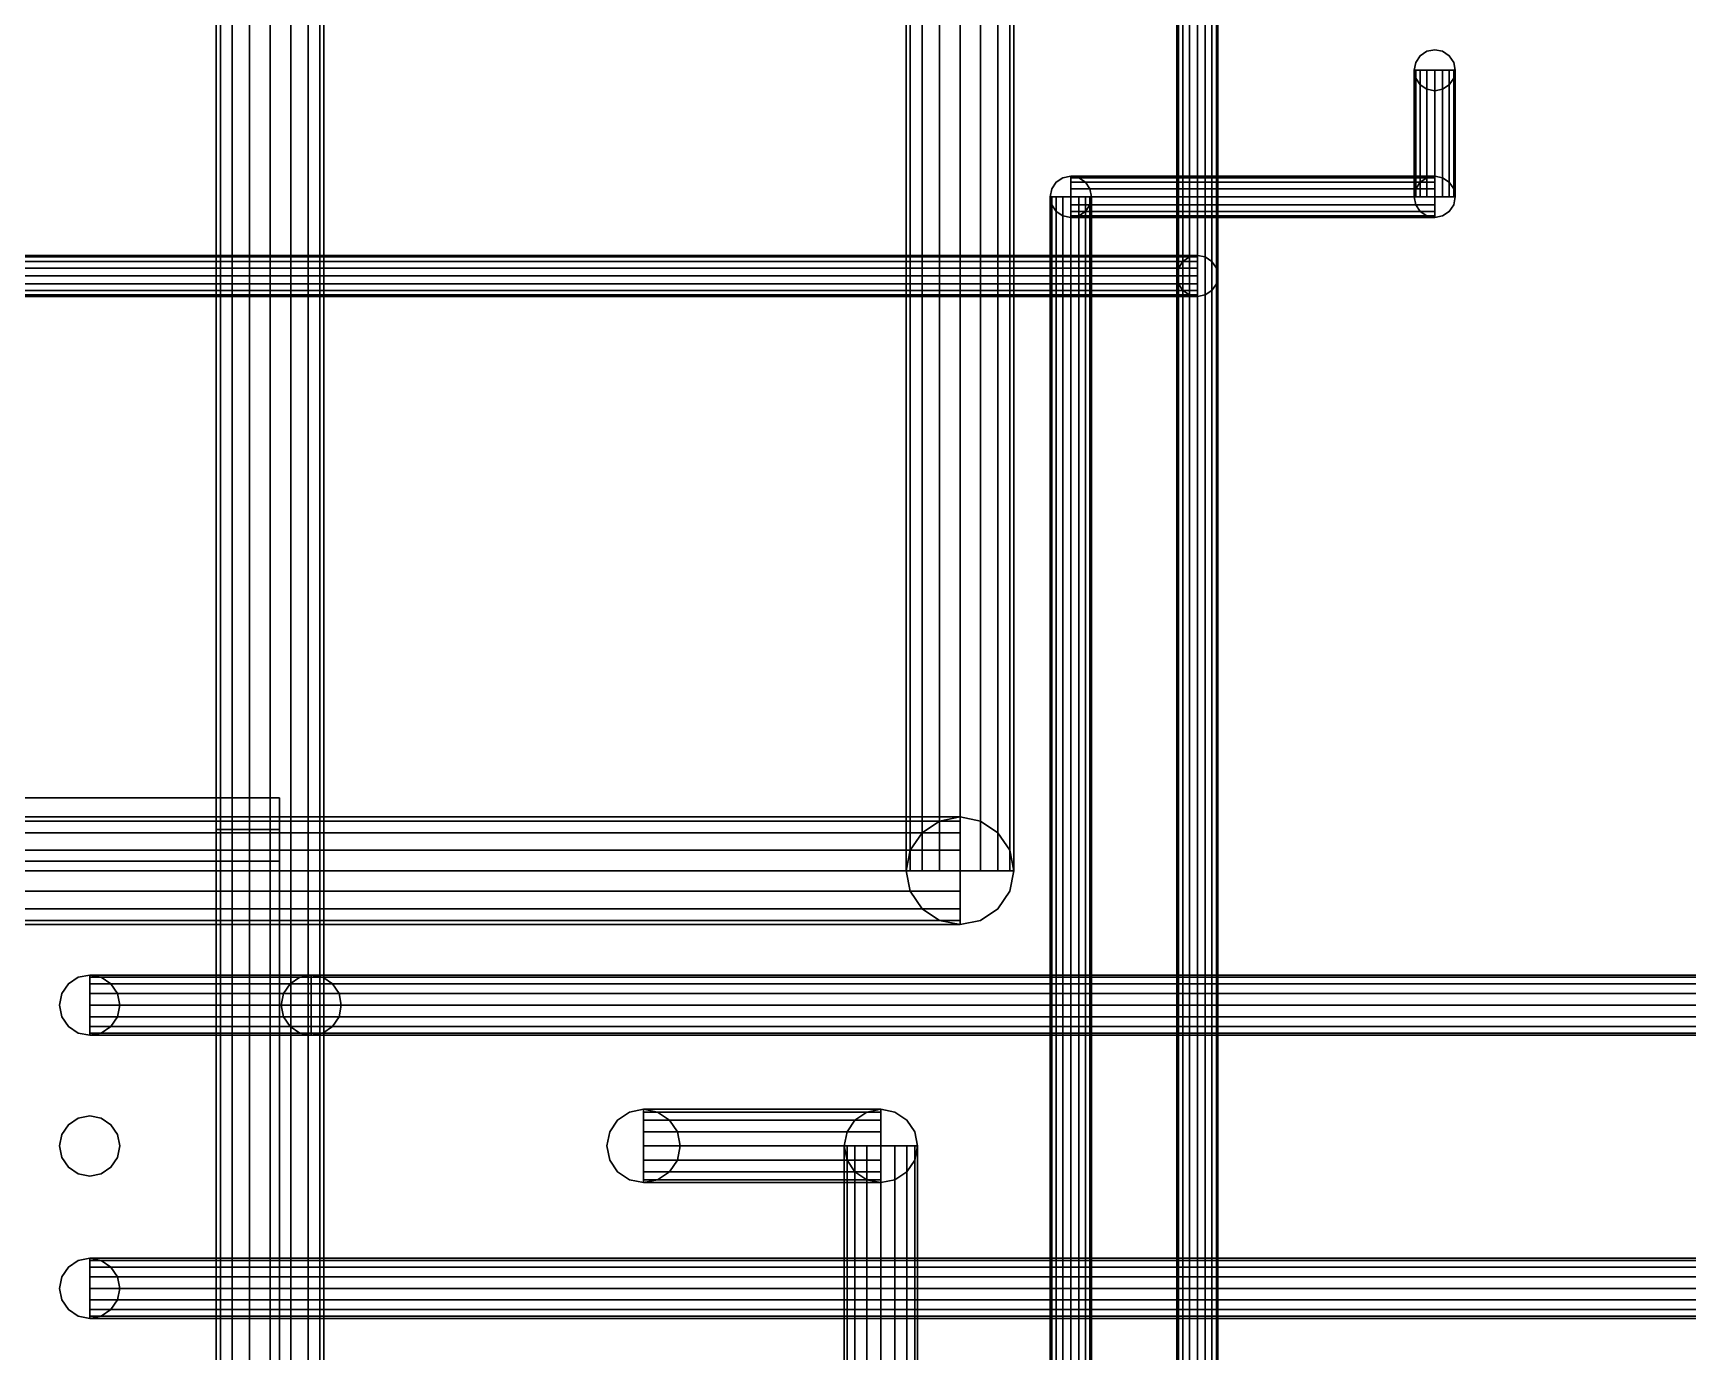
# Model space of a CAD drawing. Header units: millimetres. Extents: x 8500 to 19000, y -3980 to 3980.
# Drawn here: x 12264 to 13310, y 2120 to 2954 of the extents above; entities that cross this region are included whole.
import ezdxf

# ---------------------------------------------------------------- set-up
doc = ezdxf.new("R2010")
doc.units = ezdxf.units.MM
doc.layers.add('EQUIPMENT', color=7, linetype='Continuous')
doc.layers.add('FUEL', color=7, linetype='Continuous')

msp = doc.modelspace()

# ---------------------------------------------------------------- linework, layer by layer
at = {"layer": 'EQUIPMENT'}
for points in [[(8500, -3980, 880), (19000, -3980, 880), (19000, 3980, 880), (8500, 3980, 880)], [(8500, -3980, 900), (8500, 3980, 900), (19000, 3980, 900), (19000, -3980, 900)], [(9280, 2430, 900), (12420, 2430, 900), (12420, 2470, 900), (9280, 2470, 900)], [(9280, 2430, 1850), (9280, 2470, 1850), (12420, 2470, 1850), (12420, 2430, 1850)], [(9280, 2470, 900), (12420, 2470, 900), (12420, 2470, 1850), (9280, 2470, 1850)], [(12420, 2430, 900), (12420, 2430, 1850), (12420, 2470, 1850), (12420, 2470, 900)], [(12380, 650, 900), (12420, 650, 900), (12420, 2450, 900), (12380, 2450, 900)], [(12380, 650, 1850), (12380, 2450, 1850), (12420, 2450, 1850), (12420, 650, 1850)], [(12380, 2450, 900), (12420, 2450, 900), (12420, 2450, 1850), (12380, 2450, 1850)], [(12380, 650, 900), (12380, 2450, 900), (12380, 2450, 1850), (12380, 650, 1850)], [(12420, 650, 900), (12420, 650, 1850), (12420, 2450, 1850), (12420, 2450, 900)], [(9280, 2430, 900), (9280, 2430, 1850), (12420, 2430, 1850), (12420, 2430, 900)]]:
    msp.add_3dface(points, dxfattribs=at)
at = {"layer": 'FUEL'}
for points in [[(12382.6, 3840, 2713), (12380, 3840, 2700), (12380, -2250, 2700), (12382.6, -2250, 2713)], [(12380, 3840, 2700), (12382.6, 3840, 2687), (12382.6, -2250, 2687), (12380, -2250, 2700)], [(12390, 3840, 2724), (12382.6, 3840, 2713), (12382.6, -2250, 2713), (12390, -2250, 2724)], [(12382.6, 3840, 2687), (12390, 3840, 2676), (12390, -2250, 2676), (12382.6, -2250, 2687)], [(12401, 3840, 2731.4), (12390, 3840, 2724), (12390, -2250, 2724), (12401, -2250, 2731.4)], [(12390, 3840, 2676), (12401, 3840, 2668.6), (12401, -2250, 2668.6), (12390, -2250, 2676)], [(12414, 3840, 2734), (12401, 3840, 2731.4), (12401, -2250, 2731.4), (12414, -2250, 2734)], [(12401, 3840, 2668.6), (12414, 3840, 2666), (12414, -2250, 2666), (12401, -2250, 2668.6)], [(12427, 3840, 2731.4), (12414, 3840, 2734), (12414, -2250, 2734), (12427, -2250, 2731.4)], [(12414, 3840, 2666), (12427, 3840, 2668.6), (12427, -2250, 2668.6), (12414, -2250, 2666)], [(12438, 3840, 2724), (12427, 3840, 2731.4), (12427, -2250, 2731.4), (12438, -2250, 2724)], [(12427, 3840, 2668.6), (12438, 3840, 2676), (12438, -2250, 2676), (12427, -2250, 2668.6)], [(12445.4, 3840, 2713), (12438, 3840, 2724), (12438, -2250, 2724), (12445.4, -2250, 2713)], [(12438, 3840, 2676), (12445.4, 3840, 2687), (12445.4, -2250, 2687), (12438, -2250, 2676)], [(12448, 3840, 2700), (12445.4, 3840, 2713), (12445.4, -2250, 2713), (12448, -2250, 2700)], [(12445.4, 3840, 2687), (12448, 3840, 2700), (12448, -2250, 2700), (12445.4, -2250, 2687)], [(12818.6, 3660, 2713), (12816, 3660, 2700), (12816, 2424, 2700), (12818.6, 2424, 2713)], [(12816, 3660, 2700), (12818.6, 3660, 2687), (12818.6, 2424, 2687), (12816, 2424, 2700)], [(12826, 3660, 2724), (12818.6, 3660, 2713), (12818.6, 2424, 2713), (12826, 2424, 2724)], [(12818.6, 3660, 2687), (12826, 3660, 2676), (12826, 2424, 2676), (12818.6, 2424, 2687)], [(12837, 3660, 2731.4), (12826, 3660, 2724), (12826, 2424, 2724), (12837, 2424, 2731.4)], [(12826, 3660, 2676), (12837, 3660, 2668.6), (12837, 2424, 2668.6), (12826, 2424, 2676)], [(12850, 3660, 2734), (12837, 3660, 2731.4), (12837, 2424, 2731.4), (12850, 2424, 2734)], [(12837, 3660, 2668.6), (12850, 3660, 2666), (12850, 2424, 2666), (12837, 2424, 2668.6)], [(12863, 3660, 2731.4), (12850, 3660, 2734), (12850, 2424, 2734), (12863, 2424, 2731.4)], [(12850, 3660, 2666), (12863, 3660, 2668.6), (12863, 2424, 2668.6), (12850, 2424, 2666)], [(12874, 3660, 2724), (12863, 3660, 2731.4), (12863, 2424, 2731.4), (12874, 2424, 2724)], [(12863, 3660, 2668.6), (12874, 3660, 2676), (12874, 2424, 2676), (12863, 2424, 2668.6)], [(12881.4, 3660, 2713), (12874, 3660, 2724), (12874, 2424, 2724), (12881.4, 2424, 2713)], [(12874, 3660, 2676), (12881.4, 3660, 2687), (12881.4, 2424, 2687), (12874, 2424, 2676)], [(12884, 3660, 2700), (12881.4, 3660, 2713), (12881.4, 2424, 2713), (12884, 2424, 2700)], [(12881.4, 3660, 2687), (12884, 3660, 2700), (12884, 2424, 2700), (12881.4, 2424, 2687)], [(12988, -655, 2705), (12987, -655, 2700), (12987, 3050, 2700), (12988, 3050, 2705)], [(12987, -655, 2700), (12988, -655, 2695), (12988, 3050, 2695), (12987, 3050, 2700)], [(12990.8, -655, 2709.2), (12988, -655, 2705), (12988, 3050, 2705), (12990.8, 3050, 2709.2)], [(12988, -655, 2695), (12990.8, -655, 2690.8), (12990.8, 3050, 2690.8), (12988, 3050, 2695)], [(12995, -655, 2712), (12990.8, -655, 2709.2), (12990.8, 3050, 2709.2), (12995, 3050, 2712)], [(12990.8, -655, 2690.8), (12995, -655, 2688), (12995, 3050, 2688), (12990.8, 3050, 2690.8)], [(13000, -655, 2713), (12995, -655, 2712), (12995, 3050, 2712), (13000, 3050, 2713)], [(12995, -655, 2688), (13000, -655, 2687), (13000, 3050, 2687), (12995, 3050, 2688)], [(13005, -655, 2712), (13000, -655, 2713), (13000, 3050, 2713), (13005, 3050, 2712)], [(13000, -655, 2687), (13005, -655, 2688), (13005, 3050, 2688), (13000, 3050, 2687)], [(13009.2, -655, 2709.2), (13005, -655, 2712), (13005, 3050, 2712), (13009.2, 3050, 2709.2)], [(13005, -655, 2688), (13009.2, -655, 2690.8), (13009.2, 3050, 2690.8), (13005, 3050, 2688)], [(13012, -655, 2705), (13009.2, -655, 2709.2), (13009.2, 3050, 2709.2), (13012, 3050, 2705)], [(13009.2, -655, 2690.8), (13012, -655, 2695), (13012, 3050, 2695), (13009.2, 3050, 2690.8)], [(13013, -655, 2700), (13012, -655, 2705), (13012, 3050, 2705), (13013, 3050, 2700)], [(13012, -655, 2695), (13013, -655, 2700), (13013, 3050, 2700), (13012, 3050, 2695)], [(13140.8, 2939.2, 2400), (13138, 2935, 2400), (13138, 2935, 2520), (13140.8, 2939.2, 2520)], [(13145, 2942, 2400), (13140.8, 2939.2, 2400), (13140.8, 2939.2, 2520), (13145, 2942, 2520)], [(13150, 2943, 2400), (13145, 2942, 2400), (13145, 2942, 2520), (13150, 2943, 2520)], [(13155, 2942, 2400), (13150, 2943, 2400), (13150, 2943, 2520), (13155, 2942, 2520)], [(13159.2, 2939.2, 2400), (13155, 2942, 2400), (13155, 2942, 2520), (13159.2, 2939.2, 2520)], [(13162, 2935, 2400), (13159.2, 2939.2, 2400), (13159.2, 2939.2, 2520), (13162, 2935, 2520)], [(13138, 2935, 2400), (13137, 2930, 2400), (13137, 2930, 2520), (13138, 2935, 2520)], [(13137, 2930, 2400), (13138, 2925, 2400), (13138, 2925, 2520), (13137, 2930, 2520)], [(13138, 2930, 2525), (13137, 2930, 2520), (13137, 2850, 2520), (13138, 2850, 2525)], [(13137, 2930, 2520), (13138, 2930, 2515), (13138, 2850, 2515), (13137, 2850, 2520)], [(13140.8, 2930, 2529.2), (13138, 2930, 2525), (13138, 2850, 2525), (13140.8, 2850, 2529.2)], [(13138, 2930, 2515), (13140.8, 2930, 2510.8), (13140.8, 2850, 2510.8), (13138, 2850, 2515)], [(13145, 2930, 2532), (13140.8, 2930, 2529.2), (13140.8, 2850, 2529.2), (13145, 2850, 2532)], [(13140.8, 2930, 2510.8), (13145, 2930, 2508), (13145, 2850, 2508), (13140.8, 2850, 2510.8)], [(13150, 2930, 2533), (13145, 2930, 2532), (13145, 2850, 2532), (13150, 2850, 2533)], [(13145, 2930, 2508), (13150, 2930, 2507), (13150, 2850, 2507), (13145, 2850, 2508)], [(13155, 2930, 2532), (13150, 2930, 2533), (13150, 2850, 2533), (13155, 2850, 2532)], [(13150, 2930, 2507), (13155, 2930, 2508), (13155, 2850, 2508), (13150, 2850, 2507)], [(13159.2, 2930, 2529.2), (13155, 2930, 2532), (13155, 2850, 2532), (13159.2, 2850, 2529.2)], [(13155, 2930, 2508), (13159.2, 2930, 2510.8), (13159.2, 2850, 2510.8), (13155, 2850, 2508)], [(13162, 2930, 2525), (13159.2, 2930, 2529.2), (13159.2, 2850, 2529.2), (13162, 2850, 2525)], [(13159.2, 2930, 2510.8), (13162, 2930, 2515), (13162, 2850, 2515), (13159.2, 2850, 2510.8)], [(13163, 2930, 2400), (13162, 2935, 2400), (13162, 2935, 2520), (13163, 2930, 2520)], [(13162, 2925, 2400), (13163, 2930, 2400), (13163, 2930, 2520), (13162, 2925, 2520)], [(13163, 2930, 2520), (13162, 2930, 2525), (13162, 2850, 2525), (13163, 2850, 2520)], [(13162, 2930, 2515), (13163, 2930, 2520), (13163, 2850, 2520), (13162, 2850, 2515)], [(13138, 2925, 2400), (13140.8, 2920.8, 2400), (13140.8, 2920.8, 2520), (13138, 2925, 2520)], [(13140.8, 2920.8, 2400), (13145, 2918, 2400), (13145, 2918, 2520), (13140.8, 2920.8, 2520)], [(13145, 2918, 2400), (13150, 2917, 2400), (13150, 2917, 2520), (13145, 2918, 2520)], [(13150, 2917, 2400), (13155, 2918, 2400), (13155, 2918, 2520), (13150, 2917, 2520)], [(13155, 2918, 2400), (13159.2, 2920.8, 2400), (13159.2, 2920.8, 2520), (13155, 2918, 2520)], [(13159.2, 2920.8, 2400), (13162, 2925, 2400), (13162, 2925, 2520), (13159.2, 2920.8, 2520)], [(12910.8, 2859.2, 2300), (12908, 2855, 2300), (12908, 2855, 2675), (12910.8, 2859.2, 2675)], [(12915, 2862, 2300), (12910.8, 2859.2, 2300), (12910.8, 2859.2, 2675), (12915, 2862, 2675)], [(12920, 2863, 2300), (12915, 2862, 2300), (12915, 2862, 2675), (12920, 2863, 2675)], [(13150, 2863, 2300), (13150, 2862, 2305), (12920, 2862, 2305), (12920, 2863, 2300)], [(13150, 2862, 2295), (13150, 2863, 2300), (12920, 2863, 2300), (12920, 2862, 2295)], [(12925, 2862, 2300), (12920, 2863, 2300), (12920, 2863, 2675), (12925, 2862, 2675)], [(13150, 2862, 2305), (13150, 2859.2, 2309.2), (12920, 2859.2, 2309.2), (12920, 2862, 2305)], [(13150, 2859.2, 2290.8), (13150, 2862, 2295), (12920, 2862, 2295), (12920, 2859.2, 2290.8)], [(13150, 2859.2, 2309.2), (13150, 2855, 2312), (12920, 2855, 2312), (12920, 2859.2, 2309.2)], [(13150, 2855, 2288), (13150, 2859.2, 2290.8), (12920, 2859.2, 2290.8), (12920, 2855, 2288)], [(12929.2, 2859.2, 2300), (12925, 2862, 2300), (12925, 2862, 2675), (12929.2, 2859.2, 2675)], [(12932, 2855, 2300), (12929.2, 2859.2, 2300), (12929.2, 2859.2, 2675), (12932, 2855, 2675)], [(13140.8, 2859.2, 2520), (13138, 2855, 2520), (13138, 2855, 2300), (13140.8, 2859.2, 2300)], [(13145, 2862, 2520), (13140.8, 2859.2, 2520), (13140.8, 2859.2, 2300), (13145, 2862, 2300)], [(13150, 2863, 2520), (13145, 2862, 2520), (13145, 2862, 2300), (13150, 2863, 2300)], [(13155, 2862, 2520), (13150, 2863, 2520), (13150, 2863, 2300), (13155, 2862, 2300)], [(13159.2, 2859.2, 2520), (13155, 2862, 2520), (13155, 2862, 2300), (13159.2, 2859.2, 2300)], [(13162, 2855, 2520), (13159.2, 2859.2, 2520), (13159.2, 2859.2, 2300), (13162, 2855, 2300)], [(12908, 2855, 2300), (12907, 2850, 2300), (12907, 2850, 2675), (12908, 2855, 2675)], [(12907, 2850, 2300), (12908, 2845, 2300), (12908, 2845, 2675), (12907, 2850, 2675)], [(12908, 2850, 2680), (12907, 2850, 2675), (12907, -3170, 2675), (12908, -3170, 2680)], [(12907, 2850, 2675), (12908, 2850, 2670), (12908, -3170, 2670), (12907, -3170, 2675)], [(12910.8, 2850, 2684.2), (12908, 2850, 2680), (12908, -3170, 2680), (12910.8, -3170, 2684.2)], [(12908, 2850, 2670), (12910.8, 2850, 2665.8), (12910.8, -3170, 2665.8), (12908, -3170, 2670)], [(12908, 2845, 2300), (12910.8, 2840.8, 2300), (12910.8, 2840.8, 2675), (12908, 2845, 2675)], [(12915, 2850, 2687), (12910.8, 2850, 2684.2), (12910.8, -3170, 2684.2), (12915, -3170, 2687)], [(12910.8, 2850, 2665.8), (12915, 2850, 2663), (12915, -3170, 2663), (12910.8, -3170, 2665.8)], [(12920, 2850, 2688), (12915, 2850, 2687), (12915, -3170, 2687), (12920, -3170, 2688)], [(12915, 2850, 2663), (12920, 2850, 2662), (12920, -3170, 2662), (12915, -3170, 2663)], [(13150, 2855, 2312), (13150, 2850, 2313), (12920, 2850, 2313), (12920, 2855, 2312)], [(13150, 2850, 2287), (13150, 2855, 2288), (12920, 2855, 2288), (12920, 2850, 2287)], [(13150, 2850, 2313), (13150, 2845, 2312), (12920, 2845, 2312), (12920, 2850, 2313)], [(13150, 2845, 2288), (13150, 2850, 2287), (12920, 2850, 2287), (12920, 2845, 2288)], [(12925, 2850, 2687), (12920, 2850, 2688), (12920, -3170, 2688), (12925, -3170, 2687)], [(12920, 2850, 2662), (12925, 2850, 2663), (12925, -3170, 2663), (12920, -3170, 2662)], [(13150, 2845, 2312), (13150, 2840.8, 2309.2), (12920, 2840.8, 2309.2), (12920, 2845, 2312)], [(13150, 2840.8, 2290.8), (13150, 2845, 2288), (12920, 2845, 2288), (12920, 2840.8, 2290.8)], [(12929.2, 2850, 2684.2), (12925, 2850, 2687), (12925, -3170, 2687), (12929.2, -3170, 2684.2)], [(12925, 2850, 2663), (12929.2, 2850, 2665.8), (12929.2, -3170, 2665.8), (12925, -3170, 2663)], [(12932, 2850, 2680), (12929.2, 2850, 2684.2), (12929.2, -3170, 2684.2), (12932, -3170, 2680)], [(12929.2, 2850, 2665.8), (12932, 2850, 2670), (12932, -3170, 2670), (12929.2, -3170, 2665.8)], [(12929.2, 2840.8, 2300), (12932, 2845, 2300), (12932, 2845, 2675), (12929.2, 2840.8, 2675)], [(12933, 2850, 2300), (12932, 2855, 2300), (12932, 2855, 2675), (12933, 2850, 2675)], [(12932, 2845, 2300), (12933, 2850, 2300), (12933, 2850, 2675), (12932, 2845, 2675)], [(12933, 2850, 2675), (12932, 2850, 2680), (12932, -3170, 2680), (12933, -3170, 2675)], [(12932, 2850, 2670), (12933, 2850, 2675), (12933, -3170, 2675), (12932, -3170, 2670)], [(13138, 2855, 2520), (13137, 2850, 2520), (13137, 2850, 2300), (13138, 2855, 2300)], [(13137, 2850, 2520), (13138, 2845, 2520), (13138, 2845, 2300), (13137, 2850, 2300)], [(13138, 2845, 2520), (13140.8, 2840.8, 2520), (13140.8, 2840.8, 2300), (13138, 2845, 2300)], [(13159.2, 2840.8, 2520), (13162, 2845, 2520), (13162, 2845, 2300), (13159.2, 2840.8, 2300)], [(13163, 2850, 2520), (13162, 2855, 2520), (13162, 2855, 2300), (13163, 2850, 2300)], [(13162, 2845, 2520), (13163, 2850, 2520), (13163, 2850, 2300), (13162, 2845, 2300)], [(12910.8, 2840.8, 2300), (12915, 2838, 2300), (12915, 2838, 2675), (12910.8, 2840.8, 2675)], [(12915, 2838, 2300), (12920, 2837, 2300), (12920, 2837, 2675), (12915, 2838, 2675)], [(13150, 2840.8, 2309.2), (13150, 2838, 2305), (12920, 2838, 2305), (12920, 2840.8, 2309.2)], [(13150, 2838, 2295), (13150, 2840.8, 2290.8), (12920, 2840.8, 2290.8), (12920, 2838, 2295)], [(13150, 2838, 2305), (13150, 2837, 2300), (12920, 2837, 2300), (12920, 2838, 2305)], [(13150, 2837, 2300), (13150, 2838, 2295), (12920, 2838, 2295), (12920, 2837, 2300)], [(12920, 2837, 2300), (12925, 2838, 2300), (12925, 2838, 2675), (12920, 2837, 2675)], [(12925, 2838, 2300), (12929.2, 2840.8, 2300), (12929.2, 2840.8, 2675), (12925, 2838, 2675)], [(13140.8, 2840.8, 2520), (13145, 2838, 2520), (13145, 2838, 2300), (13140.8, 2840.8, 2300)], [(13145, 2838, 2520), (13150, 2837, 2520), (13150, 2837, 2300), (13145, 2838, 2300)], [(13150, 2837, 2520), (13155, 2838, 2520), (13155, 2838, 2300), (13150, 2837, 2300)], [(13155, 2838, 2520), (13159.2, 2840.8, 2520), (13159.2, 2840.8, 2300), (13155, 2838, 2300)], [(11960, 2813, 2520), (11960, 2812, 2525), (13000, 2812, 2525), (13000, 2813, 2520)], [(11960, 2812, 2515), (11960, 2813, 2520), (13000, 2813, 2520), (13000, 2812, 2515)], [(11960, 2812, 2525), (11960, 2809.2, 2529.2), (13000, 2809.2, 2529.2), (13000, 2812, 2525)], [(11960, 2809.2, 2510.8), (11960, 2812, 2515), (13000, 2812, 2515), (13000, 2809.2, 2510.8)], [(11960, 2809.2, 2529.2), (11960, 2805, 2532), (13000, 2805, 2532), (13000, 2809.2, 2529.2)], [(11960, 2805, 2508), (11960, 2809.2, 2510.8), (13000, 2809.2, 2510.8), (13000, 2805, 2508)], [(11960, 2805, 2532), (11960, 2800, 2533), (13000, 2800, 2533), (13000, 2805, 2532)], [(11960, 2800, 2507), (11960, 2805, 2508), (13000, 2805, 2508), (13000, 2800, 2507)], [(12988, 2805, 2520), (12987, 2800, 2520), (12987, 2800, 2400), (12988, 2805, 2400)], [(12990.8, 2809.2, 2520), (12988, 2805, 2520), (12988, 2805, 2400), (12990.8, 2809.2, 2400)], [(12995, 2812, 2520), (12990.8, 2809.2, 2520), (12990.8, 2809.2, 2400), (12995, 2812, 2400)], [(13000, 2813, 2520), (12995, 2812, 2520), (12995, 2812, 2400), (13000, 2813, 2400)], [(13005, 2812, 2520), (13000, 2813, 2520), (13000, 2813, 2400), (13005, 2812, 2400)], [(13009.2, 2809.2, 2520), (13005, 2812, 2520), (13005, 2812, 2400), (13009.2, 2809.2, 2400)], [(13012, 2805, 2520), (13009.2, 2809.2, 2520), (13009.2, 2809.2, 2400), (13012, 2805, 2400)], [(13013, 2800, 2520), (13012, 2805, 2520), (13012, 2805, 2400), (13013, 2800, 2400)], [(11960, 2800, 2533), (11960, 2795, 2532), (13000, 2795, 2532), (13000, 2800, 2533)], [(11960, 2795, 2508), (11960, 2800, 2507), (13000, 2800, 2507), (13000, 2795, 2508)], [(11960, 2795, 2532), (11960, 2790.8, 2529.2), (13000, 2790.8, 2529.2), (13000, 2795, 2532)], [(11960, 2790.8, 2510.8), (11960, 2795, 2508), (13000, 2795, 2508), (13000, 2790.8, 2510.8)], [(12987, 2800, 2520), (12988, 2795, 2520), (12988, 2795, 2400), (12987, 2800, 2400)], [(12988, 2795, 2520), (12990.8, 2790.8, 2520), (12990.8, 2790.8, 2400), (12988, 2795, 2400)], [(13009.2, 2790.8, 2520), (13012, 2795, 2520), (13012, 2795, 2400), (13009.2, 2790.8, 2400)], [(13012, 2795, 2520), (13013, 2800, 2520), (13013, 2800, 2400), (13012, 2795, 2400)], [(11960, 2790.8, 2529.2), (11960, 2788, 2525), (13000, 2788, 2525), (13000, 2790.8, 2529.2)], [(11960, 2788, 2515), (11960, 2790.8, 2510.8), (13000, 2790.8, 2510.8), (13000, 2788, 2515)], [(11960, 2788, 2525), (11960, 2787, 2520), (13000, 2787, 2520), (13000, 2788, 2525)], [(11960, 2787, 2520), (11960, 2788, 2515), (13000, 2788, 2515), (13000, 2787, 2520)], [(12990.8, 2790.8, 2520), (12995, 2788, 2520), (12995, 2788, 2400), (12990.8, 2790.8, 2400)], [(12995, 2788, 2520), (13000, 2787, 2520), (13000, 2787, 2400), (12995, 2788, 2400)], [(13000, 2787, 2520), (13005, 2788, 2520), (13005, 2788, 2400), (13000, 2787, 2400)], [(13005, 2788, 2520), (13009.2, 2790.8, 2520), (13009.2, 2790.8, 2400), (13005, 2788, 2400)], [(12850, 2458, 1886), (12850, 2455.4, 1899), (12000, 2455.4, 1899), (12000, 2458, 1886)], [(12850, 2455.4, 1873), (12850, 2458, 1886), (12000, 2458, 1886), (12000, 2455.4, 1873)], [(12850, 2458, 2700), (12837, 2455.4, 2700), (12837, 2455.4, 1886), (12850, 2458, 1886)], [(12863, 2455.4, 2700), (12850, 2458, 2700), (12850, 2458, 1886), (12863, 2455.4, 1886)], [(12850, 2455.4, 1899), (12850, 2448, 1910), (12000, 2448, 1910), (12000, 2455.4, 1899)], [(12850, 2448, 1862), (12850, 2455.4, 1873), (12000, 2455.4, 1873), (12000, 2448, 1862)], [(12850, 2448, 1910), (12850, 2437, 1917.4), (12000, 2437, 1917.4), (12000, 2448, 1910)], [(12850, 2437, 1854.6), (12850, 2448, 1862), (12000, 2448, 1862), (12000, 2437, 1854.6)], [(12826, 2448, 2700), (12818.6, 2437, 2700), (12818.6, 2437, 1886), (12826, 2448, 1886)], [(12837, 2455.4, 2700), (12826, 2448, 2700), (12826, 2448, 1886), (12837, 2455.4, 1886)], [(12874, 2448, 2700), (12863, 2455.4, 2700), (12863, 2455.4, 1886), (12874, 2448, 1886)], [(12881.4, 2437, 2700), (12874, 2448, 2700), (12874, 2448, 1886), (12881.4, 2437, 1886)], [(12850, 2437, 1917.4), (12850, 2424, 1920), (12000, 2424, 1920), (12000, 2437, 1917.4)], [(12850, 2424, 1852), (12850, 2437, 1854.6), (12000, 2437, 1854.6), (12000, 2424, 1852)], [(12818.6, 2437, 2700), (12816, 2424, 2700), (12816, 2424, 1886), (12818.6, 2437, 1886)], [(12884, 2424, 2700), (12881.4, 2437, 2700), (12881.4, 2437, 1886), (12884, 2424, 1886)], [(12850, 2424, 1920), (12850, 2411, 1917.4), (12000, 2411, 1917.4), (12000, 2424, 1920)], [(12850, 2411, 1854.6), (12850, 2424, 1852), (12000, 2424, 1852), (12000, 2411, 1854.6)], [(12816, 2424, 2700), (12818.6, 2411, 2700), (12818.6, 2411, 1886), (12816, 2424, 1886)], [(12881.4, 2411, 2700), (12884, 2424, 2700), (12884, 2424, 1886), (12881.4, 2411, 1886)], [(12850, 2411, 1917.4), (12850, 2400, 1910), (12000, 2400, 1910), (12000, 2411, 1917.4)], [(12850, 2400, 1862), (12850, 2411, 1854.6), (12000, 2411, 1854.6), (12000, 2400, 1862)], [(12818.6, 2411, 2700), (12826, 2400, 2700), (12826, 2400, 1886), (12818.6, 2411, 1886)], [(12874, 2400, 2700), (12881.4, 2411, 2700), (12881.4, 2411, 1886), (12874, 2400, 1886)], [(12850, 2400, 1910), (12850, 2392.6, 1899), (12000, 2392.6, 1899), (12000, 2400, 1910)], [(12850, 2392.6, 1873), (12850, 2400, 1862), (12000, 2400, 1862), (12000, 2392.6, 1873)], [(12826, 2400, 2700), (12837, 2392.6, 2700), (12837, 2392.6, 1886), (12826, 2400, 1886)], [(12863, 2392.6, 2700), (12874, 2400, 2700), (12874, 2400, 1886), (12863, 2392.6, 1886)], [(12850, 2392.6, 1899), (12850, 2390, 1886), (12000, 2390, 1886), (12000, 2392.6, 1899)], [(12850, 2390, 1886), (12850, 2392.6, 1873), (12000, 2392.6, 1873), (12000, 2390, 1886)], [(12837, 2392.6, 2700), (12850, 2390, 2700), (12850, 2390, 1886), (12837, 2392.6, 1886)], [(12850, 2390, 2700), (12863, 2392.6, 2700), (12863, 2392.6, 1886), (12850, 2390, 1886)], [(12292.7, 2356.6, 1350), (12286.6, 2352.4, 1350), (12286.6, 2352.4, 1470), (12292.7, 2356.6, 1470)], [(12292.7, 2356.6, 1470), (12286.6, 2352.4, 1470), (12286.6, 2352.4, 1871), (12292.7, 2356.6, 1871)], [(12300, 2358, 1350), (12292.7, 2356.6, 1350), (12292.7, 2356.6, 1470), (12300, 2358, 1470)], [(12300, 2358, 1470), (12292.7, 2356.6, 1470), (12292.7, 2356.6, 1871), (12300, 2358, 1871)], [(12307.3, 2356.6, 1350), (12300, 2358, 1350), (12300, 2358, 1470), (12307.3, 2356.6, 1470)], [(12307.3, 2356.6, 1470), (12300, 2358, 1470), (12300, 2358, 1871), (12307.3, 2356.6, 1871)], [(12300, 2358, 1871), (12300, 2356.6, 1878.3), (12440, 2356.6, 1878.3), (12440, 2358, 1871)], [(12300, 2356.6, 1863.7), (12300, 2358, 1871), (12440, 2358, 1871), (12440, 2356.6, 1863.7)], [(12300, 2356.6, 1878.3), (12300, 2352.4, 1884.4), (12440, 2352.4, 1884.4), (12440, 2356.6, 1878.3)], [(12300, 2352.4, 1857.6), (12300, 2356.6, 1863.7), (12440, 2356.6, 1863.7), (12440, 2352.4, 1857.6)], [(12313.4, 2352.4, 1350), (12307.3, 2356.6, 1350), (12307.3, 2356.6, 1470), (12313.4, 2352.4, 1470)], [(12313.4, 2352.4, 1470), (12307.3, 2356.6, 1470), (12307.3, 2356.6, 1871), (12313.4, 2352.4, 1871)], [(12432.7, 2356.6, 1871), (12426.6, 2352.4, 1871), (12426.6, 2352.4, 1610), (12432.7, 2356.6, 1610)], [(12440, 2358, 1871), (12432.7, 2356.6, 1871), (12432.7, 2356.6, 1610), (12440, 2358, 1610)], [(12447.3, 2356.6, 1871), (12440, 2358, 1871), (12440, 2358, 1610), (12447.3, 2356.6, 1610)], [(12440, 2358, 1610), (12440, 2356.6, 1617.3), (13971, 2356.6, 1617.3), (13971, 2358, 1610)], [(12440, 2356.6, 1602.7), (12440, 2358, 1610), (13971, 2358, 1610), (13971, 2356.6, 1602.7)], [(12440, 2356.6, 1617.3), (12440, 2352.4, 1623.4), (13971, 2352.4, 1623.4), (13971, 2356.6, 1617.3)], [(12440, 2352.4, 1596.6), (12440, 2356.6, 1602.7), (13971, 2356.6, 1602.7), (13971, 2352.4, 1596.6)], [(12453.4, 2352.4, 1871), (12447.3, 2356.6, 1871), (12447.3, 2356.6, 1610), (12453.4, 2352.4, 1610)], [(12282.4, 2346.3, 1350), (12281, 2339, 1350), (12281, 2339, 1470), (12282.4, 2346.3, 1470)], [(12282.4, 2346.3, 1470), (12281, 2339, 1470), (12281, 2339, 1871), (12282.4, 2346.3, 1871)], [(12286.6, 2352.4, 1350), (12282.4, 2346.3, 1350), (12282.4, 2346.3, 1470), (12286.6, 2352.4, 1470)], [(12286.6, 2352.4, 1470), (12282.4, 2346.3, 1470), (12282.4, 2346.3, 1871), (12286.6, 2352.4, 1871)], [(12300, 2352.4, 1884.4), (12300, 2346.3, 1888.6), (12440, 2346.3, 1888.6), (12440, 2352.4, 1884.4)], [(12300, 2346.3, 1853.4), (12300, 2352.4, 1857.6), (12440, 2352.4, 1857.6), (12440, 2346.3, 1853.4)], [(12300, 2346.3, 1888.6), (12300, 2339, 1890), (12440, 2339, 1890), (12440, 2346.3, 1888.6)], [(12300, 2339, 1852), (12300, 2346.3, 1853.4), (12440, 2346.3, 1853.4), (12440, 2339, 1852)], [(12317.6, 2346.3, 1350), (12313.4, 2352.4, 1350), (12313.4, 2352.4, 1470), (12317.6, 2346.3, 1470)], [(12317.6, 2346.3, 1470), (12313.4, 2352.4, 1470), (12313.4, 2352.4, 1871), (12317.6, 2346.3, 1871)], [(12319, 2339, 1350), (12317.6, 2346.3, 1350), (12317.6, 2346.3, 1470), (12319, 2339, 1470)], [(12319, 2339, 1470), (12317.6, 2346.3, 1470), (12317.6, 2346.3, 1871), (12319, 2339, 1871)], [(12422.4, 2346.3, 1871), (12421, 2339, 1871), (12421, 2339, 1610), (12422.4, 2346.3, 1610)], [(12426.6, 2352.4, 1871), (12422.4, 2346.3, 1871), (12422.4, 2346.3, 1610), (12426.6, 2352.4, 1610)], [(12440, 2352.4, 1623.4), (12440, 2346.3, 1627.6), (13971, 2346.3, 1627.6), (13971, 2352.4, 1623.4)], [(12440, 2346.3, 1592.4), (12440, 2352.4, 1596.6), (13971, 2352.4, 1596.6), (13971, 2346.3, 1592.4)], [(12440, 2346.3, 1627.6), (12440, 2339, 1629), (13971, 2339, 1629), (13971, 2346.3, 1627.6)], [(12440, 2339, 1591), (12440, 2346.3, 1592.4), (13971, 2346.3, 1592.4), (13971, 2339, 1591)], [(12457.6, 2346.3, 1871), (12453.4, 2352.4, 1871), (12453.4, 2352.4, 1610), (12457.6, 2346.3, 1610)], [(12459, 2339, 1871), (12457.6, 2346.3, 1871), (12457.6, 2346.3, 1610), (12459, 2339, 1610)], [(12281, 2339, 1350), (12282.4, 2331.7, 1350), (12282.4, 2331.7, 1470), (12281, 2339, 1470)], [(12281, 2339, 1470), (12282.4, 2331.7, 1470), (12282.4, 2331.7, 1871), (12281, 2339, 1871)], [(12300, 2339, 1890), (12300, 2331.7, 1888.6), (12440, 2331.7, 1888.6), (12440, 2339, 1890)], [(12300, 2331.7, 1853.4), (12300, 2339, 1852), (12440, 2339, 1852), (12440, 2331.7, 1853.4)], [(12317.6, 2331.7, 1350), (12319, 2339, 1350), (12319, 2339, 1470), (12317.6, 2331.7, 1470)], [(12317.6, 2331.7, 1470), (12319, 2339, 1470), (12319, 2339, 1871), (12317.6, 2331.7, 1871)], [(12421, 2339, 1871), (12422.4, 2331.7, 1871), (12422.4, 2331.7, 1610), (12421, 2339, 1610)], [(12440, 2339, 1629), (12440, 2331.7, 1627.6), (13971, 2331.7, 1627.6), (13971, 2339, 1629)], [(12440, 2331.7, 1592.4), (12440, 2339, 1591), (13971, 2339, 1591), (13971, 2331.7, 1592.4)], [(12457.6, 2331.7, 1871), (12459, 2339, 1871), (12459, 2339, 1610), (12457.6, 2331.7, 1610)], [(12282.4, 2331.7, 1350), (12286.6, 2325.6, 1350), (12286.6, 2325.6, 1470), (12282.4, 2331.7, 1470)], [(12282.4, 2331.7, 1470), (12286.6, 2325.6, 1470), (12286.6, 2325.6, 1871), (12282.4, 2331.7, 1871)], [(12286.6, 2325.6, 1350), (12292.7, 2321.4, 1350), (12292.7, 2321.4, 1470), (12286.6, 2325.6, 1470)], [(12286.6, 2325.6, 1470), (12292.7, 2321.4, 1470), (12292.7, 2321.4, 1871), (12286.6, 2325.6, 1871)], [(12300, 2331.7, 1888.6), (12300, 2325.6, 1884.4), (12440, 2325.6, 1884.4), (12440, 2331.7, 1888.6)], [(12300, 2325.6, 1857.6), (12300, 2331.7, 1853.4), (12440, 2331.7, 1853.4), (12440, 2325.6, 1857.6)], [(12300, 2325.6, 1884.4), (12300, 2321.4, 1878.3), (12440, 2321.4, 1878.3), (12440, 2325.6, 1884.4)], [(12300, 2321.4, 1863.7), (12300, 2325.6, 1857.6), (12440, 2325.6, 1857.6), (12440, 2321.4, 1863.7)], [(12307.3, 2321.4, 1350), (12313.4, 2325.6, 1350), (12313.4, 2325.6, 1470), (12307.3, 2321.4, 1470)], [(12307.3, 2321.4, 1470), (12313.4, 2325.6, 1470), (12313.4, 2325.6, 1871), (12307.3, 2321.4, 1871)], [(12313.4, 2325.6, 1350), (12317.6, 2331.7, 1350), (12317.6, 2331.7, 1470), (12313.4, 2325.6, 1470)], [(12313.4, 2325.6, 1470), (12317.6, 2331.7, 1470), (12317.6, 2331.7, 1871), (12313.4, 2325.6, 1871)], [(12422.4, 2331.7, 1871), (12426.6, 2325.6, 1871), (12426.6, 2325.6, 1610), (12422.4, 2331.7, 1610)], [(12426.6, 2325.6, 1871), (12432.7, 2321.4, 1871), (12432.7, 2321.4, 1610), (12426.6, 2325.6, 1610)], [(12440, 2331.7, 1627.6), (12440, 2325.6, 1623.4), (13971, 2325.6, 1623.4), (13971, 2331.7, 1627.6)], [(12440, 2325.6, 1596.6), (12440, 2331.7, 1592.4), (13971, 2331.7, 1592.4), (13971, 2325.6, 1596.6)], [(12440, 2325.6, 1623.4), (12440, 2321.4, 1617.3), (13971, 2321.4, 1617.3), (13971, 2325.6, 1623.4)], [(12440, 2321.4, 1602.7), (12440, 2325.6, 1596.6), (13971, 2325.6, 1596.6), (13971, 2321.4, 1602.7)], [(12447.3, 2321.4, 1871), (12453.4, 2325.6, 1871), (12453.4, 2325.6, 1610), (12447.3, 2321.4, 1610)], [(12453.4, 2325.6, 1871), (12457.6, 2331.7, 1871), (12457.6, 2331.7, 1610), (12453.4, 2325.6, 1610)], [(12292.7, 2321.4, 1350), (12300, 2320, 1350), (12300, 2320, 1470), (12292.7, 2321.4, 1470)], [(12292.7, 2321.4, 1470), (12300, 2320, 1470), (12300, 2320, 1871), (12292.7, 2321.4, 1871)], [(12300, 2320, 1350), (12307.3, 2321.4, 1350), (12307.3, 2321.4, 1470), (12300, 2320, 1470)], [(12300, 2320, 1470), (12307.3, 2321.4, 1470), (12307.3, 2321.4, 1871), (12300, 2320, 1871)], [(12300, 2321.4, 1878.3), (12300, 2320, 1871), (12440, 2320, 1871), (12440, 2321.4, 1878.3)], [(12300, 2320, 1871), (12300, 2321.4, 1863.7), (12440, 2321.4, 1863.7), (12440, 2320, 1871)], [(12432.7, 2321.4, 1871), (12440, 2320, 1871), (12440, 2320, 1610), (12432.7, 2321.4, 1610)], [(12440, 2320, 1871), (12447.3, 2321.4, 1871), (12447.3, 2321.4, 1610), (12440, 2320, 1610)], [(12440, 2321.4, 1617.3), (12440, 2320, 1610), (13971, 2320, 1610), (13971, 2321.4, 1617.3)], [(12440, 2320, 1610), (12440, 2321.4, 1602.7), (13971, 2321.4, 1602.7), (13971, 2320, 1610)], [(12641.1, 2271.4, 1100), (12633.6, 2266.4, 1100), (12633.6, 2266.4, 680), (12641.1, 2271.4, 680)], [(12650, 2273.2, 1100), (12641.1, 2271.4, 1100), (12641.1, 2271.4, 680), (12650, 2273.2, 680)], [(12800, 2273.2, 1100), (12800, 2271.4, 1108.9), (12650, 2271.4, 1108.9), (12650, 2273.2, 1100)], [(12800, 2271.4, 1091.1), (12800, 2273.2, 1100), (12650, 2273.2, 1100), (12650, 2271.4, 1091.1)], [(12658.9, 2271.4, 1100), (12650, 2273.2, 1100), (12650, 2273.2, 680), (12658.9, 2271.4, 680)], [(12800, 2271.4, 1108.9), (12800, 2266.4, 1116.4), (12650, 2266.4, 1116.4), (12650, 2271.4, 1108.9)], [(12800, 2266.4, 1083.6), (12800, 2271.4, 1091.1), (12650, 2271.4, 1091.1), (12650, 2266.4, 1083.6)], [(12666.4, 2266.4, 1100), (12658.9, 2271.4, 1100), (12658.9, 2271.4, 680), (12666.4, 2266.4, 680)], [(12791.1, 2271.4, 2675.2), (12783.6, 2266.4, 2675.2), (12783.6, 2266.4, 1100), (12791.1, 2271.4, 1100)], [(12800, 2273.2, 2675.2), (12791.1, 2271.4, 2675.2), (12791.1, 2271.4, 1100), (12800, 2273.2, 1100)], [(12808.9, 2271.4, 2675.2), (12800, 2273.2, 2675.2), (12800, 2273.2, 1100), (12808.9, 2271.4, 1100)], [(12816.4, 2266.4, 2675.2), (12808.9, 2271.4, 2675.2), (12808.9, 2271.4, 1100), (12816.4, 2266.4, 1100)], [(12286.6, 2263.4, 680), (12282.4, 2257.3, 680), (12282.4, 2257.3, 1100), (12286.6, 2263.4, 1100)], [(12286.6, 2263.4, 1100), (12282.4, 2257.3, 1100), (12282.4, 2257.3, 1130), (12286.6, 2263.4, 1130)], [(12286.6, 2263.4, 1130), (12282.4, 2257.3, 1130), (12282.4, 2257.3, 1250), (12286.6, 2263.4, 1250)], [(12292.7, 2267.6, 680), (12286.6, 2263.4, 680), (12286.6, 2263.4, 1100), (12292.7, 2267.6, 1100)], [(12292.7, 2267.6, 1100), (12286.6, 2263.4, 1100), (12286.6, 2263.4, 1130), (12292.7, 2267.6, 1130)], [(12292.7, 2267.6, 1130), (12286.6, 2263.4, 1130), (12286.6, 2263.4, 1250), (12292.7, 2267.6, 1250)], [(12300, 2269, 680), (12292.7, 2267.6, 680), (12292.7, 2267.6, 1100), (12300, 2269, 1100)], [(12300, 2269, 1100), (12292.7, 2267.6, 1100), (12292.7, 2267.6, 1130), (12300, 2269, 1130)], [(12300, 2269, 1130), (12292.7, 2267.6, 1130), (12292.7, 2267.6, 1250), (12300, 2269, 1250)], [(12307.3, 2267.6, 680), (12300, 2269, 680), (12300, 2269, 1100), (12307.3, 2267.6, 1100)], [(12307.3, 2267.6, 1100), (12300, 2269, 1100), (12300, 2269, 1130), (12307.3, 2267.6, 1130)], [(12307.3, 2267.6, 1130), (12300, 2269, 1130), (12300, 2269, 1250), (12307.3, 2267.6, 1250)], [(12313.4, 2263.4, 680), (12307.3, 2267.6, 680), (12307.3, 2267.6, 1100), (12313.4, 2263.4, 1100)], [(12313.4, 2263.4, 1100), (12307.3, 2267.6, 1100), (12307.3, 2267.6, 1130), (12313.4, 2263.4, 1130)], [(12313.4, 2263.4, 1130), (12307.3, 2267.6, 1130), (12307.3, 2267.6, 1250), (12313.4, 2263.4, 1250)], [(12317.6, 2257.3, 680), (12313.4, 2263.4, 680), (12313.4, 2263.4, 1100), (12317.6, 2257.3, 1100)], [(12317.6, 2257.3, 1100), (12313.4, 2263.4, 1100), (12313.4, 2263.4, 1130), (12317.6, 2257.3, 1130)], [(12317.6, 2257.3, 1130), (12313.4, 2263.4, 1130), (12313.4, 2263.4, 1250), (12317.6, 2257.3, 1250)], [(12633.6, 2266.4, 1100), (12628.6, 2258.9, 1100), (12628.6, 2258.9, 680), (12633.6, 2266.4, 680)], [(12800, 2266.4, 1116.4), (12800, 2258.9, 1121.4), (12650, 2258.9, 1121.4), (12650, 2266.4, 1116.4)], [(12800, 2258.9, 1078.6), (12800, 2266.4, 1083.6), (12650, 2266.4, 1083.6), (12650, 2258.9, 1078.6)], [(12671.4, 2258.9, 1100), (12666.4, 2266.4, 1100), (12666.4, 2266.4, 680), (12671.4, 2258.9, 680)], [(12783.6, 2266.4, 2675.2), (12778.6, 2258.9, 2675.2), (12778.6, 2258.9, 1100), (12783.6, 2266.4, 1100)], [(12821.4, 2258.9, 2675.2), (12816.4, 2266.4, 2675.2), (12816.4, 2266.4, 1100), (12821.4, 2258.9, 1100)], [(12282.4, 2257.3, 680), (12281, 2250, 680), (12281, 2250, 1100), (12282.4, 2257.3, 1100)], [(12282.4, 2257.3, 1100), (12281, 2250, 1100), (12281, 2250, 1130), (12282.4, 2257.3, 1130)], [(12282.4, 2257.3, 1130), (12281, 2250, 1130), (12281, 2250, 1250), (12282.4, 2257.3, 1250)], [(12281, 2250, 680), (12282.4, 2242.7, 680), (12282.4, 2242.7, 1100), (12281, 2250, 1100)], [(12281, 2250, 1100), (12282.4, 2242.7, 1100), (12282.4, 2242.7, 1130), (12281, 2250, 1130)], [(12281, 2250, 1130), (12282.4, 2242.7, 1130), (12282.4, 2242.7, 1250), (12281, 2250, 1250)], [(12319, 2250, 680), (12317.6, 2257.3, 680), (12317.6, 2257.3, 1100), (12319, 2250, 1100)], [(12319, 2250, 1100), (12317.6, 2257.3, 1100), (12317.6, 2257.3, 1130), (12319, 2250, 1130)], [(12319, 2250, 1130), (12317.6, 2257.3, 1130), (12317.6, 2257.3, 1250), (12319, 2250, 1250)], [(12317.6, 2242.7, 680), (12319, 2250, 680), (12319, 2250, 1100), (12317.6, 2242.7, 1100)], [(12317.6, 2242.7, 1100), (12319, 2250, 1100), (12319, 2250, 1130), (12317.6, 2242.7, 1130)], [(12317.6, 2242.7, 1130), (12319, 2250, 1130), (12319, 2250, 1250), (12317.6, 2242.7, 1250)], [(12628.6, 2258.9, 1100), (12626.8, 2250, 1100), (12626.8, 2250, 680), (12628.6, 2258.9, 680)], [(12626.8, 2250, 1100), (12628.6, 2241.1, 1100), (12628.6, 2241.1, 680), (12626.8, 2250, 680)], [(12800, 2258.9, 1121.4), (12800, 2250, 1123.2), (12650, 2250, 1123.2), (12650, 2258.9, 1121.4)], [(12800, 2250, 1076.8), (12800, 2258.9, 1078.6), (12650, 2258.9, 1078.6), (12650, 2250, 1076.8)], [(12800, 2250, 1123.2), (12800, 2241.1, 1121.4), (12650, 2241.1, 1121.4), (12650, 2250, 1123.2)], [(12800, 2241.1, 1078.6), (12800, 2250, 1076.8), (12650, 2250, 1076.8), (12650, 2241.1, 1078.6)], [(12673.2, 2250, 1100), (12671.4, 2258.9, 1100), (12671.4, 2258.9, 680), (12673.2, 2250, 680)], [(12671.4, 2241.1, 1100), (12673.2, 2250, 1100), (12673.2, 2250, 680), (12671.4, 2241.1, 680)], [(12778.6, 2258.9, 2675.2), (12776.8, 2250, 2675.2), (12776.8, 2250, 1100), (12778.6, 2258.9, 1100)], [(12778.6, -2940, 2684.1), (12776.8, -2940, 2675.2), (12776.8, 2250, 2675.2), (12778.6, 2250, 2684.1)], [(12776.8, -2940, 2675.2), (12778.6, -2940, 2666.3), (12778.6, 2250, 2666.3), (12776.8, 2250, 2675.2)], [(12776.8, 2250, 2675.2), (12778.6, 2241.1, 2675.2), (12778.6, 2241.1, 1100), (12776.8, 2250, 1100)], [(12783.6, -2940, 2691.6), (12778.6, -2940, 2684.1), (12778.6, 2250, 2684.1), (12783.6, 2250, 2691.6)], [(12778.6, -2940, 2666.3), (12783.6, -2940, 2658.8), (12783.6, 2250, 2658.8), (12778.6, 2250, 2666.3)], [(12791.1, -2940, 2696.6), (12783.6, -2940, 2691.6), (12783.6, 2250, 2691.6), (12791.1, 2250, 2696.6)], [(12783.6, -2940, 2658.8), (12791.1, -2940, 2653.8), (12791.1, 2250, 2653.8), (12783.6, 2250, 2658.8)], [(12800, -2940, 2698.4), (12791.1, -2940, 2696.6), (12791.1, 2250, 2696.6), (12800, 2250, 2698.4)], [(12791.1, -2940, 2653.8), (12800, -2940, 2652), (12800, 2250, 2652), (12791.1, 2250, 2653.8)], [(12808.9, -2940, 2696.6), (12800, -2940, 2698.4), (12800, 2250, 2698.4), (12808.9, 2250, 2696.6)], [(12800, -2940, 2652), (12808.9, -2940, 2653.8), (12808.9, 2250, 2653.8), (12800, 2250, 2652)], [(12816.4, -2940, 2691.6), (12808.9, -2940, 2696.6), (12808.9, 2250, 2696.6), (12816.4, 2250, 2691.6)], [(12808.9, -2940, 2653.8), (12816.4, -2940, 2658.8), (12816.4, 2250, 2658.8), (12808.9, 2250, 2653.8)], [(12821.4, -2940, 2684.1), (12816.4, -2940, 2691.6), (12816.4, 2250, 2691.6), (12821.4, 2250, 2684.1)], [(12816.4, -2940, 2658.8), (12821.4, -2940, 2666.3), (12821.4, 2250, 2666.3), (12816.4, 2250, 2658.8)], [(12823.2, 2250, 2675.2), (12821.4, 2258.9, 2675.2), (12821.4, 2258.9, 1100), (12823.2, 2250, 1100)], [(12823.2, -2940, 2675.2), (12821.4, -2940, 2684.1), (12821.4, 2250, 2684.1), (12823.2, 2250, 2675.2)], [(12821.4, -2940, 2666.3), (12823.2, -2940, 2675.2), (12823.2, 2250, 2675.2), (12821.4, 2250, 2666.3)], [(12821.4, 2241.1, 2675.2), (12823.2, 2250, 2675.2), (12823.2, 2250, 1100), (12821.4, 2241.1, 1100)], [(12282.4, 2242.7, 680), (12286.6, 2236.6, 680), (12286.6, 2236.6, 1100), (12282.4, 2242.7, 1100)], [(12282.4, 2242.7, 1100), (12286.6, 2236.6, 1100), (12286.6, 2236.6, 1130), (12282.4, 2242.7, 1130)], [(12282.4, 2242.7, 1130), (12286.6, 2236.6, 1130), (12286.6, 2236.6, 1250), (12282.4, 2242.7, 1250)], [(12313.4, 2236.6, 680), (12317.6, 2242.7, 680), (12317.6, 2242.7, 1100), (12313.4, 2236.6, 1100)], [(12313.4, 2236.6, 1100), (12317.6, 2242.7, 1100), (12317.6, 2242.7, 1130), (12313.4, 2236.6, 1130)], [(12313.4, 2236.6, 1130), (12317.6, 2242.7, 1130), (12317.6, 2242.7, 1250), (12313.4, 2236.6, 1250)], [(12628.6, 2241.1, 1100), (12633.6, 2233.6, 1100), (12633.6, 2233.6, 680), (12628.6, 2241.1, 680)], [(12800, 2241.1, 1121.4), (12800, 2233.6, 1116.4), (12650, 2233.6, 1116.4), (12650, 2241.1, 1121.4)], [(12800, 2233.6, 1083.6), (12800, 2241.1, 1078.6), (12650, 2241.1, 1078.6), (12650, 2233.6, 1083.6)], [(12666.4, 2233.6, 1100), (12671.4, 2241.1, 1100), (12671.4, 2241.1, 680), (12666.4, 2233.6, 680)], [(12778.6, 2241.1, 2675.2), (12783.6, 2233.6, 2675.2), (12783.6, 2233.6, 1100), (12778.6, 2241.1, 1100)], [(12816.4, 2233.6, 2675.2), (12821.4, 2241.1, 2675.2), (12821.4, 2241.1, 1100), (12816.4, 2233.6, 1100)], [(12286.6, 2236.6, 680), (12292.7, 2232.4, 680), (12292.7, 2232.4, 1100), (12286.6, 2236.6, 1100)], [(12286.6, 2236.6, 1100), (12292.7, 2232.4, 1100), (12292.7, 2232.4, 1130), (12286.6, 2236.6, 1130)], [(12286.6, 2236.6, 1130), (12292.7, 2232.4, 1130), (12292.7, 2232.4, 1250), (12286.6, 2236.6, 1250)], [(12292.7, 2232.4, 680), (12300, 2231, 680), (12300, 2231, 1100), (12292.7, 2232.4, 1100)], [(12292.7, 2232.4, 1100), (12300, 2231, 1100), (12300, 2231, 1130), (12292.7, 2232.4, 1130)], [(12292.7, 2232.4, 1130), (12300, 2231, 1130), (12300, 2231, 1250), (12292.7, 2232.4, 1250)], [(12300, 2231, 680), (12307.3, 2232.4, 680), (12307.3, 2232.4, 1100), (12300, 2231, 1100)], [(12300, 2231, 1100), (12307.3, 2232.4, 1100), (12307.3, 2232.4, 1130), (12300, 2231, 1130)], [(12300, 2231, 1130), (12307.3, 2232.4, 1130), (12307.3, 2232.4, 1250), (12300, 2231, 1250)], [(12307.3, 2232.4, 680), (12313.4, 2236.6, 680), (12313.4, 2236.6, 1100), (12307.3, 2232.4, 1100)], [(12307.3, 2232.4, 1100), (12313.4, 2236.6, 1100), (12313.4, 2236.6, 1130), (12307.3, 2232.4, 1130)], [(12307.3, 2232.4, 1130), (12313.4, 2236.6, 1130), (12313.4, 2236.6, 1250), (12307.3, 2232.4, 1250)], [(12633.6, 2233.6, 1100), (12641.1, 2228.6, 1100), (12641.1, 2228.6, 680), (12633.6, 2233.6, 680)], [(12641.1, 2228.6, 1100), (12650, 2226.8, 1100), (12650, 2226.8, 680), (12641.1, 2228.6, 680)], [(12800, 2233.6, 1116.4), (12800, 2228.6, 1108.9), (12650, 2228.6, 1108.9), (12650, 2233.6, 1116.4)], [(12800, 2228.6, 1091.1), (12800, 2233.6, 1083.6), (12650, 2233.6, 1083.6), (12650, 2228.6, 1091.1)], [(12800, 2228.6, 1108.9), (12800, 2226.8, 1100), (12650, 2226.8, 1100), (12650, 2228.6, 1108.9)], [(12800, 2226.8, 1100), (12800, 2228.6, 1091.1), (12650, 2228.6, 1091.1), (12650, 2226.8, 1100)], [(12650, 2226.8, 1100), (12658.9, 2228.6, 1100), (12658.9, 2228.6, 680), (12650, 2226.8, 680)], [(12658.9, 2228.6, 1100), (12666.4, 2233.6, 1100), (12666.4, 2233.6, 680), (12658.9, 2228.6, 680)], [(12783.6, 2233.6, 2675.2), (12791.1, 2228.6, 2675.2), (12791.1, 2228.6, 1100), (12783.6, 2233.6, 1100)], [(12791.1, 2228.6, 2675.2), (12800, 2226.8, 2675.2), (12800, 2226.8, 1100), (12791.1, 2228.6, 1100)], [(12800, 2226.8, 2675.2), (12808.9, 2228.6, 2675.2), (12808.9, 2228.6, 1100), (12800, 2226.8, 1100)], [(12808.9, 2228.6, 2675.2), (12816.4, 2233.6, 2675.2), (12816.4, 2233.6, 1100), (12808.9, 2228.6, 1100)], [(12292.7, 2177.6, 1350), (12286.6, 2173.4, 1350), (12286.6, 2173.4, 1470), (12292.7, 2177.6, 1470)], [(12292.7, 2177.6, 1470), (12286.6, 2173.4, 1470), (12286.6, 2173.4, 1871), (12292.7, 2177.6, 1871)], [(12300, 2179, 1350), (12292.7, 2177.6, 1350), (12292.7, 2177.6, 1470), (12300, 2179, 1470)], [(12300, 2179, 1470), (12292.7, 2177.6, 1470), (12292.7, 2177.6, 1871), (12300, 2179, 1871)], [(12307.3, 2177.6, 1350), (12300, 2179, 1350), (12300, 2179, 1470), (12307.3, 2177.6, 1470)], [(12307.3, 2177.6, 1470), (12300, 2179, 1470), (12300, 2179, 1871), (12307.3, 2177.6, 1871)], [(12300, 2179, 1871), (12300, 2177.6, 1878.3), (13971, 2177.6, 1878.3), (13971, 2179, 1871)], [(12300, 2177.6, 1863.7), (12300, 2179, 1871), (13971, 2179, 1871), (13971, 2177.6, 1863.7)], [(12300, 2177.6, 1878.3), (12300, 2173.4, 1884.4), (13971, 2173.4, 1884.4), (13971, 2177.6, 1878.3)], [(12300, 2173.4, 1857.6), (12300, 2177.6, 1863.7), (13971, 2177.6, 1863.7), (13971, 2173.4, 1857.6)], [(12313.4, 2173.4, 1350), (12307.3, 2177.6, 1350), (12307.3, 2177.6, 1470), (12313.4, 2173.4, 1470)], [(12313.4, 2173.4, 1470), (12307.3, 2177.6, 1470), (12307.3, 2177.6, 1871), (12313.4, 2173.4, 1871)], [(12282.4, 2167.3, 1350), (12281, 2160, 1350), (12281, 2160, 1470), (12282.4, 2167.3, 1470)], [(12282.4, 2167.3, 1470), (12281, 2160, 1470), (12281, 2160, 1871), (12282.4, 2167.3, 1871)], [(12286.6, 2173.4, 1350), (12282.4, 2167.3, 1350), (12282.4, 2167.3, 1470), (12286.6, 2173.4, 1470)], [(12286.6, 2173.4, 1470), (12282.4, 2167.3, 1470), (12282.4, 2167.3, 1871), (12286.6, 2173.4, 1871)], [(12300, 2173.4, 1884.4), (12300, 2167.3, 1888.6), (13971, 2167.3, 1888.6), (13971, 2173.4, 1884.4)], [(12300, 2167.3, 1853.4), (12300, 2173.4, 1857.6), (13971, 2173.4, 1857.6), (13971, 2167.3, 1853.4)], [(12300, 2167.3, 1888.6), (12300, 2160, 1890), (13971, 2160, 1890), (13971, 2167.3, 1888.6)], [(12300, 2160, 1852), (12300, 2167.3, 1853.4), (13971, 2167.3, 1853.4), (13971, 2160, 1852)], [(12317.6, 2167.3, 1350), (12313.4, 2173.4, 1350), (12313.4, 2173.4, 1470), (12317.6, 2167.3, 1470)], [(12317.6, 2167.3, 1470), (12313.4, 2173.4, 1470), (12313.4, 2173.4, 1871), (12317.6, 2167.3, 1871)], [(12319, 2160, 1350), (12317.6, 2167.3, 1350), (12317.6, 2167.3, 1470), (12319, 2160, 1470)], [(12319, 2160, 1470), (12317.6, 2167.3, 1470), (12317.6, 2167.3, 1871), (12319, 2160, 1871)], [(12281, 2160, 1350), (12282.4, 2152.7, 1350), (12282.4, 2152.7, 1470), (12281, 2160, 1470)], [(12281, 2160, 1470), (12282.4, 2152.7, 1470), (12282.4, 2152.7, 1871), (12281, 2160, 1871)], [(12300, 2160, 1890), (12300, 2152.7, 1888.6), (13971, 2152.7, 1888.6), (13971, 2160, 1890)], [(12300, 2152.7, 1853.4), (12300, 2160, 1852), (13971, 2160, 1852), (13971, 2152.7, 1853.4)], [(12317.6, 2152.7, 1350), (12319, 2160, 1350), (12319, 2160, 1470), (12317.6, 2152.7, 1470)], [(12317.6, 2152.7, 1470), (12319, 2160, 1470), (12319, 2160, 1871), (12317.6, 2152.7, 1871)], [(12282.4, 2152.7, 1350), (12286.6, 2146.6, 1350), (12286.6, 2146.6, 1470), (12282.4, 2152.7, 1470)], [(12282.4, 2152.7, 1470), (12286.6, 2146.6, 1470), (12286.6, 2146.6, 1871), (12282.4, 2152.7, 1871)], [(12286.6, 2146.6, 1350), (12292.7, 2142.4, 1350), (12292.7, 2142.4, 1470), (12286.6, 2146.6, 1470)], [(12286.6, 2146.6, 1470), (12292.7, 2142.4, 1470), (12292.7, 2142.4, 1871), (12286.6, 2146.6, 1871)], [(12300, 2152.7, 1888.6), (12300, 2146.6, 1884.4), (13971, 2146.6, 1884.4), (13971, 2152.7, 1888.6)], [(12300, 2146.6, 1857.6), (12300, 2152.7, 1853.4), (13971, 2152.7, 1853.4), (13971, 2146.6, 1857.6)], [(12300, 2146.6, 1884.4), (12300, 2142.4, 1878.3), (13971, 2142.4, 1878.3), (13971, 2146.6, 1884.4)], [(12300, 2142.4, 1863.7), (12300, 2146.6, 1857.6), (13971, 2146.6, 1857.6), (13971, 2142.4, 1863.7)], [(12307.3, 2142.4, 1350), (12313.4, 2146.6, 1350), (12313.4, 2146.6, 1470), (12307.3, 2142.4, 1470)], [(12307.3, 2142.4, 1470), (12313.4, 2146.6, 1470), (12313.4, 2146.6, 1871), (12307.3, 2142.4, 1871)], [(12313.4, 2146.6, 1350), (12317.6, 2152.7, 1350), (12317.6, 2152.7, 1470), (12313.4, 2146.6, 1470)], [(12313.4, 2146.6, 1470), (12317.6, 2152.7, 1470), (12317.6, 2152.7, 1871), (12313.4, 2146.6, 1871)], [(12292.7, 2142.4, 1350), (12300, 2141, 1350), (12300, 2141, 1470), (12292.7, 2142.4, 1470)], [(12292.7, 2142.4, 1470), (12300, 2141, 1470), (12300, 2141, 1871), (12292.7, 2142.4, 1871)], [(12300, 2141, 1350), (12307.3, 2142.4, 1350), (12307.3, 2142.4, 1470), (12300, 2141, 1470)], [(12300, 2141, 1470), (12307.3, 2142.4, 1470), (12307.3, 2142.4, 1871), (12300, 2141, 1871)], [(12300, 2142.4, 1878.3), (12300, 2141, 1871), (13971, 2141, 1871), (13971, 2142.4, 1878.3)], [(12300, 2141, 1871), (12300, 2142.4, 1863.7), (13971, 2142.4, 1863.7), (13971, 2141, 1871)]]:
    msp.add_3dface(points, dxfattribs=at)

doc.saveas('drawing.dxf')
